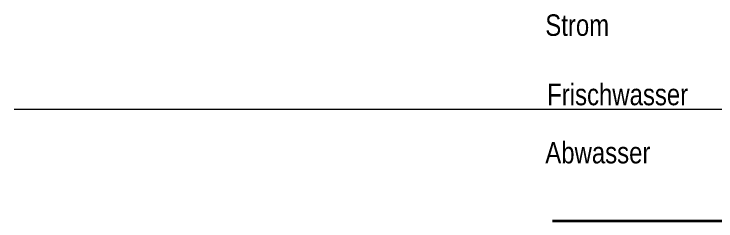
# Model space of a CAD drawing. Header units: metres. Extents: x 141.1 to 189.7, y 0 to 66.6.
# Drawn here: x 141.15 to 147.7, y 35.97 to 37.9 of the extents above; entities that cross this region are included whole.
import ezdxf

# ---------------------------------------------------------------- set-up
doc = ezdxf.new("R2010")
doc.units = ezdxf.units.M
doc.linetypes.add('AUSGEZOGEN', pattern=[0])
doc.layers.add('Beschriften', color=7, linetype='AUSGEZOGEN', lineweight=13)
doc.layers.add('Möblierung', color=7, linetype='AUSGEZOGEN', lineweight=13)
doc.styles.add('ARIAL', font='arial.ttf')

msp = doc.modelspace()

# ---------------------------------------------------------------- linework, layer by layer
at = {"layer": 'Möblierung', "color": 52, "linetype": 'AUSGEZOGEN', "lineweight": 13, "transparency": 33554687}
msp.add_line((185.4039, 37.0117), (141.1487, 37.0117), dxfattribs=at)
at = {"layer": 'Möblierung', "color": 7, "linetype": 'AUSGEZOGEN', "lineweight": 35, "transparency": 33554687}
msp.add_line((146.1751, 35.9723), (150.842, 35.9723), dxfattribs=at)

# ---------------------------------------------------------------- texts
at = {"layer": 'Beschriften', "color": 7, "linetype": 'AUSGEZOGEN', "lineweight": 35, "transparency": 33554687, "char_height": 0.2, "attachment_point": 7, "style": 'ARIAL'}
for s, insert, width in [('\\W0.80;Strom', (146.1084, 37.6941), 0.677233), ('\\W0.80;Frischwasser', (146.1259, 37.0475), 1.402965), ('\\W0.80;Abwasser', (146.1084, 36.5057), 1.066975)]:
    msp.add_mtext(s, dxfattribs=dict(at, insert=insert, width=width))

doc.saveas('drawing.dxf')
